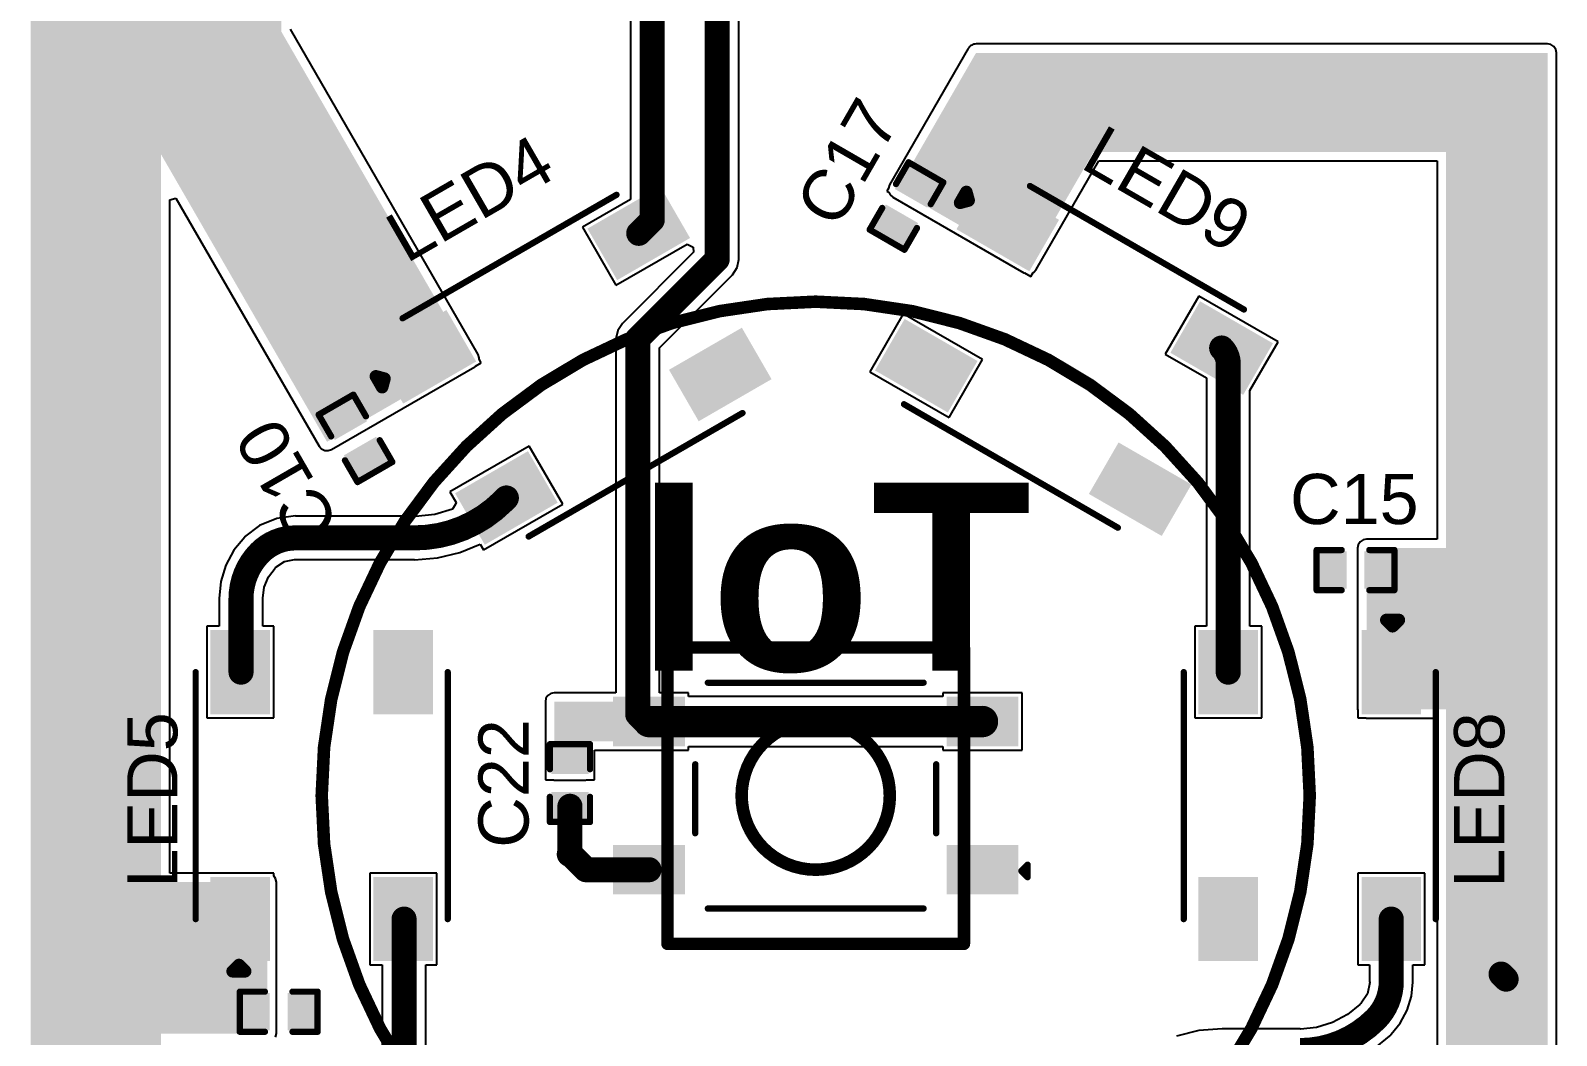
# Model space of a CAD drawing. Header units: inches. Extents: x 0 to 446, y -21 to 70.
# Drawn here: x 29.11 to 59.99, y 19.6 to 39.95 of the extents above; entities that cross this region are included whole.
import ezdxf

# ---------------------------------------------------------------- set-up
doc = ezdxf.new("R2010")
doc.units = ezdxf.units.IN
for name, color, linetype in [('Deimensions', 6, 'Continuous'), ('Top Layer', 1, 'Continuous'), ('Top Overlay', 2, 'Continuous'), ('Top Paste', 8, 'Continuous'), ('Top Solder', 216, 'Continuous')]:
    doc.layers.add(name, color=color, linetype=linetype)
doc.styles.add('Arial', font='', dxfattribs={"height": 0.2})
doc.styles.add('Arial_Bold', font='', dxfattribs={"height": 0.2})
doc.styles.get('Arial').set_extended_font_data('Arial')
doc.styles.get('Arial_Bold').set_extended_font_data('Arial', bold=True)

msp = doc.modelspace()

# ---------------------------------------------------------------- hatches: boundary and pattern name
at = {"layer": 'Top Layer'}
for points in [[(29.155, 37.963), (34.184, 37.963), (34.184, 53.914), (29.155, 53.914)], [(29.106, 9.769), (31.746, 9.769), (31.746, 53.522), (29.106, 53.522)], [(35.108, 31.619), (38.01, 33.295), (34.184, 39.922), (31.282, 38.246)], [(46.651, 36.731), (49.303, 35.2), (50.898, 37.963), (48.246, 39.494)], [(59.813, 39.494), (48.246, 39.494), (48.246, 37.487), (59.813, 37.487)], [(57.759, 9.826), (59.813, 9.826), (59.813, 39.494), (57.759, 39.494)], [(47.233, 36.443), (46.683, 36.76), (46.912, 37.156), (47.462, 36.839)], [(48.487, 36.826), (49.786, 36.076), (49.286, 35.21), (47.987, 35.96)], [(42.318, 35.782), (41.018, 35.032), (40.518, 35.898), (41.818, 36.648)], [(46.763, 35.629), (46.213, 35.946), (46.442, 36.342), (46.992, 36.025)], [(53.617, 32.71), (52.317, 33.46), (52.817, 34.326), (54.117, 33.576)], [(36.188, 33.398), (37.487, 34.148), (37.987, 33.282), (36.688, 32.532)], [(42.168, 33.04), (43.468, 33.79), (43.968, 32.924), (42.668, 32.174)], [(46.837, 33.968), (48.136, 33.218), (47.636, 32.352), (46.337, 33.102)], [(35.837, 32.057), (35.288, 31.74), (35.059, 32.136), (35.609, 32.453)], [(36.307, 31.243), (35.757, 30.926), (35.529, 31.322), (36.079, 31.639)], [(37.838, 30.54), (39.137, 31.29), (39.637, 30.424), (38.338, 29.674)], [(51.167, 31.468), (52.467, 30.718), (51.967, 29.852), (50.667, 30.602)], [(59.813, 29.466), (56.15, 29.466), (56.15, 26.206), (59.813, 26.206)], [(55.228, 28.704), (55.228, 29.339), (55.685, 29.339), (55.685, 28.704)], [(56.167, 28.704), (56.167, 29.339), (56.625, 29.339), (56.625, 28.704)], [(33.85, 27.706), (33.85, 26.206), (32.85, 26.206), (32.85, 27.706)], [(36.15, 26.206), (36.15, 27.706), (37.15, 27.706), (37.15, 26.206)], [(53.85, 27.706), (53.85, 26.206), (52.85, 26.206), (52.85, 27.706)], [(57.15, 27.706), (57.15, 26.206), (56.15, 26.206), (56.15, 27.706)], [(39.708, 25.556), (42.25, 25.556), (42.25, 26.356), (39.708, 26.356)], [(39.708, 24.952), (40.343, 24.952), (40.343, 26.356), (39.708, 26.356)], [(42.25, 25.556), (41, 25.556), (41, 26.356), (42.25, 26.356)], [(49, 25.556), (47.75, 25.556), (47.75, 26.356), (49, 26.356)], [(40.342, 24.952), (39.707, 24.952), (39.707, 25.409), (40.342, 25.409)], [(40.342, 24.012), (39.707, 24.012), (39.707, 24.469), (40.342, 24.469)], [(42.25, 22.556), (41, 22.556), (41, 23.356), (42.25, 23.356)], [(49, 22.556), (47.75, 22.556), (47.75, 23.356), (49, 23.356)], [(29.206, 19.637), (33.901, 19.637), (33.901, 22.706), (29.206, 22.706)], [(32.85, 21.206), (32.85, 22.706), (33.85, 22.706), (33.85, 21.206)], [(36.15, 21.206), (36.15, 22.706), (37.15, 22.706), (37.15, 21.206)], [(53.85, 22.706), (53.85, 21.206), (52.85, 21.206), (52.85, 22.706)], [(56.15, 21.206), (56.15, 22.706), (57.15, 22.706), (57.15, 21.206)], [(33.888, 20.399), (33.888, 19.764), (33.431, 19.764), (33.431, 20.399)], [(34.828, 20.399), (34.828, 19.764), (34.371, 19.764), (34.371, 20.399)]]:
    msp.add_hatch(color=1, dxfattribs=at).paths.add_polyline_path(points)
at = {"layer": 'Top Paste'}
for points in [[(47.233, 36.443), (46.683, 36.76), (46.912, 37.156), (47.462, 36.839)], [(48.487, 36.826), (49.786, 36.076), (49.286, 35.21), (47.987, 35.96)], [(42.318, 35.782), (41.018, 35.032), (40.518, 35.898), (41.818, 36.648)], [(46.763, 35.629), (46.213, 35.946), (46.442, 36.342), (46.992, 36.025)], [(53.617, 32.71), (52.317, 33.46), (52.817, 34.326), (54.117, 33.576)], [(36.188, 33.398), (37.487, 34.148), (37.987, 33.282), (36.688, 32.532)], [(42.168, 33.04), (43.468, 33.79), (43.968, 32.924), (42.668, 32.174)], [(46.837, 33.968), (48.136, 33.218), (47.636, 32.352), (46.337, 33.102)], [(35.837, 32.057), (35.288, 31.74), (35.059, 32.136), (35.609, 32.453)], [(36.307, 31.243), (35.757, 30.926), (35.529, 31.322), (36.079, 31.639)], [(37.838, 30.54), (39.137, 31.29), (39.637, 30.424), (38.338, 29.674)], [(51.167, 31.468), (52.467, 30.718), (51.967, 29.852), (50.667, 30.602)], [(55.228, 28.704), (55.228, 29.339), (55.685, 29.339), (55.685, 28.704)], [(56.167, 28.704), (56.167, 29.339), (56.625, 29.339), (56.625, 28.704)], [(33.85, 27.706), (33.85, 26.206), (32.85, 26.206), (32.85, 27.706)], [(36.15, 26.206), (36.15, 27.706), (37.15, 27.706), (37.15, 26.206)], [(53.85, 27.706), (53.85, 26.206), (52.85, 26.206), (52.85, 27.706)], [(57.15, 27.706), (57.15, 26.206), (56.15, 26.206), (56.15, 27.706)], [(42.25, 25.556), (41, 25.556), (41, 26.356), (42.25, 26.356)], [(49, 25.556), (47.75, 25.556), (47.75, 26.356), (49, 26.356)], [(40.342, 24.952), (39.707, 24.952), (39.707, 25.409), (40.342, 25.409)], [(40.342, 24.012), (39.707, 24.012), (39.707, 24.469), (40.342, 24.469)], [(42.25, 22.556), (41, 22.556), (41, 23.356), (42.25, 23.356)], [(49, 22.556), (47.75, 22.556), (47.75, 23.356), (49, 23.356)], [(32.85, 21.206), (32.85, 22.706), (33.85, 22.706), (33.85, 21.206)], [(36.15, 21.206), (36.15, 22.706), (37.15, 22.706), (37.15, 21.206)], [(53.85, 22.706), (53.85, 21.206), (52.85, 21.206), (52.85, 22.706)], [(56.15, 21.206), (56.15, 22.706), (57.15, 22.706), (57.15, 21.206)], [(33.888, 20.399), (33.888, 19.764), (33.431, 19.764), (33.431, 20.399)], [(34.828, 20.399), (34.828, 19.764), (34.371, 19.764), (34.371, 20.399)]]:
    msp.add_hatch(color=8, dxfattribs=at).paths.add_polyline_path(points)
at = {"layer": 'Top Solder'}
for points in [[(47.255, 36.361), (46.601, 36.738), (46.89, 37.238), (47.544, 36.861)], [(42.456, 35.745), (40.981, 34.893), (40.38, 35.935), (41.855, 36.787)], [(48.45, 36.964), (49.925, 36.113), (49.324, 35.071), (47.849, 35.922)], [(46.785, 35.547), (46.131, 35.924), (46.42, 36.424), (47.074, 36.047)], [(36.05, 33.435), (37.525, 34.287), (38.126, 33.245), (36.651, 32.393)], [(53.654, 32.571), (52.179, 33.422), (52.78, 34.464), (54.255, 33.613)], [(46.8, 34.106), (48.275, 33.255), (47.674, 32.213), (46.199, 33.064)], [(42.03, 33.077), (43.505, 33.929), (44.106, 32.887), (42.631, 32.035)], [(35.919, 32.035), (35.266, 31.658), (34.977, 32.158), (35.631, 32.535)], [(36.389, 31.221), (35.735, 30.844), (35.447, 31.344), (36.101, 31.721)], [(51.13, 31.606), (52.605, 30.755), (52.004, 29.713), (50.529, 30.564)], [(37.7, 30.577), (39.175, 31.429), (39.776, 30.387), (38.301, 29.535)], [(55.168, 28.644), (55.168, 29.399), (55.745, 29.399), (55.745, 28.644)], [(56.107, 28.644), (56.107, 29.399), (56.685, 29.399), (56.685, 28.644)], [(33.952, 27.808), (33.952, 26.105), (32.748, 26.105), (32.748, 27.808)], [(36.048, 26.105), (36.048, 27.808), (37.252, 27.808), (37.252, 26.105)], [(53.952, 27.808), (53.952, 26.105), (52.748, 26.105), (52.748, 27.808)], [(57.252, 27.808), (57.252, 26.105), (56.048, 26.105), (56.048, 27.808)], [(42.352, 25.455), (40.898, 25.455), (40.898, 26.458), (42.352, 26.458)], [(49.102, 25.455), (47.648, 25.455), (47.648, 26.458), (49.102, 26.458)], [(40.402, 24.892), (39.647, 24.892), (39.647, 25.469), (40.402, 25.469)], [(40.402, 23.952), (39.647, 23.952), (39.647, 24.529), (40.402, 24.529)], [(42.352, 22.455), (40.898, 22.455), (40.898, 23.458), (42.352, 23.458)], [(49.102, 22.455), (47.648, 22.455), (47.648, 23.458), (49.102, 23.458)], [(32.748, 21.105), (32.748, 22.808), (33.952, 22.808), (33.952, 21.105)], [(36.048, 21.105), (36.048, 22.808), (37.252, 22.808), (37.252, 21.105)], [(53.952, 22.808), (53.952, 21.105), (52.748, 21.105), (52.748, 22.808)], [(56.048, 21.105), (56.048, 22.808), (57.252, 22.808), (57.252, 21.105)], [(33.948, 20.459), (33.948, 19.704), (33.371, 19.704), (33.371, 20.459)], [(34.888, 20.459), (34.888, 19.704), (34.311, 19.704), (34.311, 20.459)]]:
    msp.add_hatch(color=216, dxfattribs=at).paths.add_polyline_path(points)

# ---------------------------------------------------------------- linework, layer by layer
at = {"layer": 'Deimensions'}
for points in [[(55, 24.456, 0.254, 0.254, 1), (35, 24.456, 0.254, 0.254, 1)], [(41.936, 27.456, 0.127, 0.127, 1), (42.063, 27.456, 0.127, 0.127, 1)], [(41.936, 27.456, 0.127, 0.127, 1), (42.063, 27.456, 0.127, 0.127, 1)], [(47.936, 27.456, 0.127, 0.127, 1), (48.063, 27.456, 0.127, 0.127, 1)], [(47.936, 27.456, 0.127, 0.127, 1), (48.063, 27.456, 0.127, 0.127, 1)], [(34.936, 24.456, 0.127, 0.127, 1), (35.063, 24.456, 0.127, 0.127, 1)], [(43.436, 24.456, 0.127, 0.127, 1), (43.563, 24.456, 0.127, 0.127, 1)], [(43.436, 24.456, 0.127, 0.127, 1), (43.563, 24.456, 0.127, 0.127, 1)], [(46.436, 24.456, 0.127, 0.127, 1), (46.563, 24.456, 0.127, 0.127, 1)], [(46.436, 24.456, 0.127, 0.127, 1), (46.563, 24.456, 0.127, 0.127, 1)], [(54.936, 24.456, 0.127, 0.127, 1), (55.063, 24.456, 0.127, 0.127, 1)], [(41.936, 21.456, 0.127, 0.127, 1), (42.063, 21.456, 0.127, 0.127, 1)], [(41.936, 21.456, 0.127, 0.127, 1), (42.063, 21.456, 0.127, 0.127, 1)], [(47.936, 21.456, 0.127, 0.127, 1), (48.063, 21.456, 0.127, 0.127, 1)], [(47.936, 21.456, 0.127, 0.127, 1), (48.063, 21.456, 0.127, 0.127, 1)]]:
    msp.add_lwpolyline(points, format="xyseb", close=True, dxfattribs=at)
for points in [[(42, 27.456, 0.254, 0.254, 0), (48, 27.456, 0.254, 0.254, 0)], [(42, 21.456, 0.254, 0.254, 0), (42, 27.456, 0.254, 0.254, 0)], [(48, 21.456, 0.254, 0.254, 0), (48, 27.456, 0.254, 0.254, 0)], [(43.5, 24.456, 0.254, 0.254, -1), (46.5, 24.456, 0.254, 0.254, 0)], [(46.5, 24.456, 0.254, 0.254, -1), (43.5, 24.456, 0.254, 0.254, 0)], [(42, 21.456, 0.254, 0.254, 0), (48, 21.456, 0.254, 0.254, 0)]]:
    msp.add_lwpolyline(points, format="xyseb", dxfattribs=at)
at = {"layer": 'Top Layer'}
for p, q in [((41.251, 48.783), (41.251, 36.526)), ((43.445, 35.313), (43.445, 47.553)), ((38.167, 33.386), (34.365, 39.97)), ((48.089, 39.584), (46.494, 36.822)), ((48.105, 39.602), (48.089, 39.584)), ((48.089, 39.584), (48.089, 39.584)), ((48.118, 39.622), (48.105, 39.602)), ((48.128, 39.628), (48.118, 39.622)), ((48.136, 39.637), (48.128, 39.628)), ((48.157, 39.648), (48.136, 39.637)), ((48.177, 39.661), (48.157, 39.648)), ((48.188, 39.663), (48.177, 39.661)), ((48.199, 39.669), (48.188, 39.663)), ((48.223, 39.67), (48.199, 39.669)), ((48.246, 39.675), (48.223, 39.67)), ((59.813, 39.675), (48.246, 39.675)), ((59.883, 39.661), (59.813, 39.675)), ((59.941, 39.622), (59.883, 39.661)), ((59.981, 39.563), (59.941, 39.622)), ((59.994, 39.494), (59.981, 39.563)), ((59.994, 37.487), (59.994, 39.494)), ((59.994, 29.466), (59.994, 37.487)), ((59.994, 37.487), (59.994, 37.487)), ((49.46, 35.109), (50.728, 37.306)), ((50.728, 37.306), (57.577, 37.306)), ((57.577, 37.306), (57.577, 29.648)), ((46.494, 36.822), (46.471, 36.755)), ((46.494, 36.822), (46.494, 36.822)), ((31.927, 36.52), (32.05, 36.553)), ((31.927, 22.888), (31.927, 36.52)), ((32.05, 36.553), (34.951, 31.529)), ((41.251, 36.526), (40.276, 35.963)), ((46.472, 36.75), (46.44, 36.695)), ((46.44, 36.695), (46.483, 36.671)), ((46.471, 36.755), (46.472, 36.75)), ((46.483, 36.671), (46.507, 36.621)), ((46.507, 36.621), (46.56, 36.574)), ((46.56, 36.574), (49.212, 35.043)), ((40.276, 35.963), (40.953, 34.789)), ((40.953, 34.789), (42.398, 35.623)), ((42.398, 35.623), (42.518, 35.559)), ((42.518, 35.559), (42.528, 35.459)), ((42.528, 35.459), (41.086, 34.017)), ((43.412, 35.145), (43.445, 35.313)), ((41.838, 33.523), (43.316, 35.002)), ((43.316, 35.002), (43.412, 35.145)), ((49.212, 35.043), (49.229, 35.037)), ((49.229, 35.037), (49.351, 34.967)), ((49.351, 34.967), (49.399, 35.049)), ((49.399, 35.049), (49.413, 35.056)), ((49.413, 35.056), (49.46, 35.109)), ((49.46, 35.109), (49.46, 35.109)), ((52.752, 34.568), (52.075, 33.394)), ((54.359, 33.641), (52.752, 34.568)), ((41.086, 34.017), (40.991, 33.874)), ((46.772, 34.211), (46.094, 33.037)), ((48.379, 33.283), (46.772, 34.211)), ((40.991, 33.874), (40.957, 33.706)), ((40.957, 33.706), (40.957, 26.538)), ((38.19, 33.319), (38.167, 33.386)), ((41.838, 26.538), (41.838, 33.523)), ((52.075, 33.394), (52.91, 32.912)), ((53.79, 32.655), (54.359, 33.641)), ((35.198, 31.462), (38.101, 33.138)), ((38.101, 33.138), (38.114, 33.15)), ((38.101, 33.138), (38.101, 33.138)), ((38.114, 33.15), (38.23, 33.217)), ((38.188, 33.29), (38.19, 33.319)), ((38.23, 33.217), (38.188, 33.29)), ((47.701, 32.109), (48.379, 33.283)), ((46.094, 33.037), (47.701, 32.109)), ((52.91, 32.912), (52.91, 27.884)), ((53.79, 27.884), (53.79, 32.655)), ((34.951, 31.529), (34.997, 31.476)), ((39.202, 31.533), (37.595, 30.605)), ((39.88, 30.359), (39.202, 31.533)), ((34.997, 31.476), (35.061, 31.444)), ((35.061, 31.444), (35.131, 31.44)), ((35.131, 31.44), (35.198, 31.462)), ((37.595, 30.605), (37.719, 30.391)), ((37.71, 30.359), (37.649, 30.258)), ((37.719, 30.391), (37.71, 30.359)), ((38.273, 29.431), (39.88, 30.359)), ((34.092, 30.069), (33.74, 29.923)), ((34.469, 30.118), (34.092, 30.069)), ((34.469, 30.114), (34.469, 30.118)), ((36.878, 30.114), (34.469, 30.114)), ((36.898, 30.11), (36.878, 30.114)), ((37.289, 30.149), (36.898, 30.11)), ((37.649, 30.258), (37.289, 30.149)), ((33.441, 29.689), (33.223, 29.423)), ((33.74, 29.923), (33.439, 29.692)), ((33.439, 29.692), (33.441, 29.689)), ((33.441, 29.689), (33.441, 29.689)), ((33.223, 29.423), (33.061, 29.119)), ((37.344, 29.27), (37.799, 29.379)), ((37.799, 29.379), (38.206, 29.548)), ((38.206, 29.548), (38.273, 29.431)), ((55.982, 29.536), (55.969, 29.466)), ((55.969, 29.466), (55.969, 26.206)), ((56.022, 29.595), (55.982, 29.536)), ((56.081, 29.634), (56.022, 29.595)), ((56.15, 29.648), (56.081, 29.634)), ((57.577, 29.648), (56.15, 29.648)), ((59.994, 26.206), (59.994, 29.466)), ((59.994, 29.466), (59.994, 29.466)), ((33.061, 29.119), (32.961, 28.79)), ((33.922, 28.887), (34.056, 29.061)), ((34.056, 29.061), (34.064, 29.066)), ((34.064, 29.066), (34.074, 29.081)), ((34.074, 29.081), (34.247, 29.197)), ((34.247, 29.197), (34.452, 29.237)), ((34.452, 29.237), (34.469, 29.234)), ((34.469, 29.234), (36.878, 29.234)), ((36.878, 29.233), (37.344, 29.27)), ((36.878, 29.234), (36.878, 29.233)), ((32.961, 28.79), (32.927, 28.447)), ((33.834, 28.675), (33.922, 28.887)), ((32.927, 28.447), (32.927, 28.447)), ((32.927, 28.447), (32.927, 27.884)), ((33.806, 28.457), (33.834, 28.675)), ((33.808, 28.447), (33.806, 28.457)), ((33.808, 27.884), (33.808, 28.447)), ((32.927, 27.884), (32.672, 27.884)), ((32.672, 27.884), (32.672, 26.028)), ((34.028, 27.884), (33.808, 27.884)), ((34.028, 26.028), (34.028, 27.884)), ((52.91, 27.884), (52.672, 27.884)), ((52.672, 27.884), (52.672, 26.028)), ((54.028, 27.884), (53.79, 27.884)), ((54.028, 26.028), (54.028, 27.884)), ((39.54, 26.426), (39.527, 26.356)), ((39.527, 26.356), (39.527, 25.556)), ((39.58, 26.484), (39.54, 26.426)), ((39.638, 26.524), (39.58, 26.484)), ((39.708, 26.538), (39.638, 26.524)), ((40.957, 26.538), (39.708, 26.538)), ((42.25, 26.538), (41.838, 26.538)), ((42.267, 26.534), (42.25, 26.538)), ((42.428, 26.534), (42.267, 26.534)), ((42.428, 26.461), (42.428, 26.534)), ((47.572, 26.461), (42.428, 26.461)), ((49.178, 26.534), (47.572, 26.534)), ((47.572, 26.534), (47.572, 26.461)), ((49.178, 25.378), (49.178, 26.534)), ((32.672, 26.028), (34.028, 26.028)), ((52.672, 26.028), (54.028, 26.028)), ((55.969, 26.206), (55.972, 26.189)), ((55.972, 26.189), (55.972, 26.028)), ((55.972, 26.028), (56.132, 26.028)), ((56.132, 26.028), (56.15, 26.025)), ((56.15, 26.025), (57.577, 26.025)), ((57.577, 26.025), (57.577, 13.254)), ((59.994, 11.75), (59.994, 26.206)), ((59.994, 26.206), (59.994, 26.206)), ((39.527, 25.556), (39.527, 24.952)), ((40.524, 24.952), (40.524, 25.375)), ((40.524, 25.375), (42.25, 25.375)), ((42.25, 25.375), (42.267, 25.378)), ((42.267, 25.378), (42.428, 25.378)), ((42.428, 25.378), (42.428, 25.451)), ((42.428, 25.451), (47.572, 25.451)), ((47.572, 25.451), (47.572, 25.378)), ((47.572, 25.378), (49.178, 25.378)), ((39.527, 24.952), (39.53, 24.936)), ((39.53, 24.936), (39.53, 24.774)), ((39.53, 24.774), (39.69, 24.774)), ((39.69, 24.774), (39.708, 24.77)), ((39.708, 24.77), (40.343, 24.77)), ((40.343, 24.77), (40.36, 24.774)), ((40.36, 24.774), (40.52, 24.774)), ((40.52, 24.932), (40.524, 24.952)), ((40.52, 24.774), (40.52, 24.932)), ((33.901, 22.888), (31.927, 22.888)), ((33.918, 22.884), (33.901, 22.888)), ((34.028, 22.884), (33.918, 22.884)), ((34.028, 22.835), (34.028, 22.884)), ((37.328, 22.884), (35.972, 22.884)), ((35.972, 22.884), (35.972, 21.028)), ((37.328, 21.028), (37.328, 22.884)), ((57.328, 22.884), (55.972, 22.884)), ((55.972, 22.884), (55.972, 21.028)), ((57.328, 21.028), (57.328, 22.884)), ((34.029, 22.834), (34.028, 22.835)), ((34.068, 22.776), (34.029, 22.834)), ((34.082, 22.706), (34.068, 22.776)), ((34.082, 19.637), (34.082, 22.706)), ((35.972, 21.028), (36.227, 21.028)), ((36.227, 21.028), (36.227, 16.519)), ((37.108, 16.519), (37.108, 21.028)), ((37.108, 21.028), (37.328, 21.028)), ((55.972, 21.028), (56.21, 21.028)), ((56.21, 21.028), (56.21, 20.693)), ((57.09, 20.693), (57.09, 21.028)), ((57.09, 21.028), (57.328, 21.028)), ((56.169, 20.445), (56.04, 20.252)), ((56.214, 20.672), (56.169, 20.445)), ((56.21, 20.693), (56.214, 20.672)), ((56.973, 20.111), (57.06, 20.396)), ((57.06, 20.396), (57.088, 20.682)), ((57.088, 20.682), (57.09, 20.693)), ((56.014, 20.228), (55.763, 20.022)), ((56.022, 20.24), (56.014, 20.228)), ((56.04, 20.252), (56.022, 20.24)), ((56.833, 19.849), (56.973, 20.111)), ((55.463, 19.862), (55.138, 19.763)), ((55.763, 20.022), (55.463, 19.862)), ((56.651, 19.627), (56.833, 19.849)), ((34.068, 19.567), (34.082, 19.637)), ((52.758, 19.698), (52.303, 19.589)), ((53.225, 19.735), (52.758, 19.698)), ((53.225, 19.734), (53.225, 19.735)), ((54.8, 19.734), (53.225, 19.734)), ((54.814, 19.731), (54.8, 19.734)), ((55.138, 19.763), (54.814, 19.731)), ((56.252, 19.29), (56.648, 19.614)), ((56.645, 19.617), (56.651, 19.627)), ((56.648, 19.614), (56.645, 19.617))]:
    msp.add_line(p, q, dxfattribs=at)
for points in [[(41.691, 36.113, 0.508, 0.508, 0), (41.691, 49.513, 0.508, 0.508, 0)], [(43.005, 35.313, 0.508, 0.508, 0), (43.005, 47.735, 0.508, 0.508, 0)], [(41.418, 35.84, 0.508, 0.508, 0), (41.691, 36.113, 0.508, 0.508, 0)], [(41.397, 33.706, 0.508, 0.508, 0), (43.005, 35.313, 0.508, 0.508, 0)], [(41.397, 26.102, 0.508, 0.508, 0), (41.397, 33.706, 0.508, 0.508, 0)], [(53.217, 33.518, 0.508, 0.508, -0.198912), (53.35, 33.197, 0.508, 0.508, 0)], [(53.35, 26.956, 0.508, 0.508, 0), (53.35, 33.197, 0.508, 0.508, 0)], [(38.674, 30.418, 0.508, 0.508, -0.198912), (36.878, 29.674, 0.508, 0.508, 0)], [(38.674, 30.418, 0.508, 0.508, 0), (38.738, 30.482, 0.508, 0.508, 0)], [(33.753, 29.377, 0.508, 0.508, -0.198912), (34.469, 29.674, 0.508, 0.508, 0)], [(34.469, 29.674, 0.508, 0.508, 0), (36.878, 29.674, 0.508, 0.508, 0)], [(33.367, 28.447, 0.508, 0.508, -0.198912), (33.753, 29.377, 0.508, 0.508, 0)], [(33.367, 26.956, 0.508, 0.508, 0), (33.367, 28.447, 0.508, 0.508, 0)], [(41.397, 26.102, 0.508, 0.508, 0), (41.543, 25.956, 0.508, 0.508, 0)], [(41.625, 25.956, 0.635, 0.635, 0), (48.375, 25.956, 0.635, 0.635, 0)], [(41.543, 25.956, 0.508, 0.508, 0), (41.625, 25.956, 0.508, 0.508, 0)], [(40.025, 23.301, 0.508, 0.508, 0), (40.025, 24.24, 0.508, 0.508, 0)], [(40.025, 23.301, 0.508, 0.508, -0.198912), (40.012, 23.269, 0.508, 0.508, 0)], [(40.012, 23.269, 0.508, 0.508, 0), (40.037, 23.269, 0.508, 0.508, 0)], [(40.037, 23.269, 0.508, 0.508, 0), (40.35, 22.956, 0.508, 0.508, 0)], [(40.35, 22.956, 0.508, 0.508, 0), (41.625, 22.956, 0.508, 0.508, 0)], [(36.667, 16.519, 0.508, 0.508, 0), (36.667, 21.956, 0.508, 0.508, 0)], [(56.65, 20.693, 0.508, 0.508, 0), (56.65, 21.956, 0.508, 0.508, 0)], [(58.873, 20.843, 0.508, 0.508, 0), (58.975, 20.741, 0.508, 0.508, 0)], [(56.65, 20.693, 0.508, 0.508, -0.198912), (56.333, 19.929, 0.508, 0.508, 0)], [(56.333, 19.929, 0.508, 0.508, -0.198912), (54.8, 19.294, 0.508, 0.508, 0)]]:
    msp.add_lwpolyline(points, format="xyseb", dxfattribs=at)
for points in [[(41.564, 36.113, 0.254, 0.254, 1), (41.818, 36.113, 0.254, 0.254, 1)], [(41.564, 36.113, 0.254, 0.254, 1), (41.818, 36.113, 0.254, 0.254, 1)], [(41.291, 35.84, 0.254, 0.254, 1), (41.545, 35.84, 0.254, 0.254, 1)], [(42.878, 35.313, 0.254, 0.254, 1), (43.132, 35.313, 0.254, 0.254, 1)], [(42.878, 35.313, 0.254, 0.254, 1), (43.132, 35.313, 0.254, 0.254, 1)], [(41.27, 33.706, 0.254, 0.254, 1), (41.524, 33.706, 0.254, 0.254, 1)], [(41.27, 33.706, 0.254, 0.254, 1), (41.524, 33.706, 0.254, 0.254, 1)], [(53.09, 33.518, 0.254, 0.254, 1), (53.344, 33.518, 0.254, 0.254, 1)], [(53.223, 33.197, 0.254, 0.254, 1), (53.477, 33.197, 0.254, 0.254, 1)], [(53.223, 33.197, 0.254, 0.254, 1), (53.477, 33.197, 0.254, 0.254, 1)], [(38.547, 30.418, 0.254, 0.254, 1), (38.801, 30.418, 0.254, 0.254, 1)], [(38.547, 30.418, 0.254, 0.254, 1), (38.801, 30.418, 0.254, 0.254, 1)], [(38.611, 30.482, 0.254, 0.254, 1), (38.865, 30.482, 0.254, 0.254, 1)], [(34.342, 29.674, 0.254, 0.254, 1), (34.596, 29.674, 0.254, 0.254, 1)], [(34.342, 29.674, 0.254, 0.254, 1), (34.596, 29.674, 0.254, 0.254, 1)], [(36.751, 29.674, 0.254, 0.254, 1), (37.005, 29.674, 0.254, 0.254, 1)], [(36.751, 29.674, 0.254, 0.254, 1), (37.005, 29.674, 0.254, 0.254, 1)], [(33.626, 29.377, 0.254, 0.254, 1), (33.88, 29.377, 0.254, 0.254, 1)], [(33.626, 29.377, 0.254, 0.254, 1), (33.88, 29.377, 0.254, 0.254, 1)], [(33.24, 28.447, 0.254, 0.254, 1), (33.494, 28.447, 0.254, 0.254, 1)], [(33.24, 28.447, 0.254, 0.254, 1), (33.494, 28.447, 0.254, 0.254, 1)], [(33.24, 26.956, 0.254, 0.254, 1), (33.494, 26.956, 0.254, 0.254, 1)], [(53.223, 26.956, 0.254, 0.254, 1), (53.477, 26.956, 0.254, 0.254, 1)], [(41.27, 26.102, 0.254, 0.254, 1), (41.524, 26.102, 0.254, 0.254, 1)], [(41.27, 26.102, 0.254, 0.254, 1), (41.524, 26.102, 0.254, 0.254, 1)], [(41.466, 25.956, 0.318, 0.318, 1), (41.784, 25.956, 0.318, 0.318, 1)], [(48.216, 25.956, 0.318, 0.318, 1), (48.534, 25.956, 0.318, 0.318, 1)], [(41.416, 25.956, 0.254, 0.254, 1), (41.67, 25.956, 0.254, 0.254, 1)], [(41.416, 25.956, 0.254, 0.254, 1), (41.67, 25.956, 0.254, 0.254, 1)], [(41.498, 25.956, 0.254, 0.254, 1), (41.752, 25.956, 0.254, 0.254, 1)], [(39.898, 24.24, 0.254, 0.254, 1), (40.152, 24.24, 0.254, 0.254, 1)], [(39.885, 23.269, 0.254, 0.254, 1), (40.139, 23.269, 0.254, 0.254, 1)], [(39.885, 23.269, 0.254, 0.254, 1), (40.139, 23.269, 0.254, 0.254, 1)], [(39.898, 23.301, 0.254, 0.254, 1), (40.152, 23.301, 0.254, 0.254, 1)], [(39.898, 23.301, 0.254, 0.254, 1), (40.152, 23.301, 0.254, 0.254, 1)], [(39.91, 23.269, 0.254, 0.254, 1), (40.164, 23.269, 0.254, 0.254, 1)], [(39.91, 23.269, 0.254, 0.254, 1), (40.164, 23.269, 0.254, 0.254, 1)], [(40.223, 22.956, 0.254, 0.254, 1), (40.477, 22.956, 0.254, 0.254, 1)], [(40.223, 22.956, 0.254, 0.254, 1), (40.477, 22.956, 0.254, 0.254, 1)], [(41.498, 22.956, 0.254, 0.254, 1), (41.752, 22.956, 0.254, 0.254, 1)], [(36.54, 21.956, 0.254, 0.254, 1), (36.794, 21.956, 0.254, 0.254, 1)], [(56.523, 21.956, 0.254, 0.254, 1), (56.777, 21.956, 0.254, 0.254, 1)], [(58.746, 20.843, 0.254, 0.254, 1), (59, 20.843, 0.254, 0.254, 1)], [(56.523, 20.693, 0.254, 0.254, 1), (56.777, 20.693, 0.254, 0.254, 1)], [(56.523, 20.693, 0.254, 0.254, 1), (56.777, 20.693, 0.254, 0.254, 1)], [(58.848, 20.741, 0.254, 0.254, 1), (59.102, 20.741, 0.254, 0.254, 1)], [(56.206, 19.929, 0.254, 0.254, 1), (56.46, 19.929, 0.254, 0.254, 1)], [(56.206, 19.929, 0.254, 0.254, 1), (56.46, 19.929, 0.254, 0.254, 1)]]:
    msp.add_lwpolyline(points, format="xyseb", close=True, dxfattribs=at)
at = {"layer": 'Top Overlay'}
for points in [[(46.625, 36.838, 0.127, 0.127, 0), (46.879, 37.278, 0.127, 0.127, 0)], [(46.879, 37.278, 0.127, 0.127, 0), (47.583, 36.871, 0.127, 0.127, 0)], [(47.329, 36.431, 0.127, 0.127, 0), (47.583, 36.871, 0.127, 0.127, 0)], [(47.922, 36.458, 0.254, 0.254, 0), (48.049, 36.678, 0.254, 0.254, 0)], [(48.049, 36.678, 0.254, 0.254, 0), (48.096, 36.505, 0.254, 0.254, 0)], [(49.337, 36.798, 0.127, 0.127, 0), (53.667, 34.298, 0.127, 0.127, 0)], [(36.637, 34.12, 0.127, 0.127, 0), (40.968, 36.62, 0.127, 0.127, 0)], [(47.922, 36.458, 0.254, 0.254, 0), (48.096, 36.505, 0.254, 0.254, 0)], [(46.092, 35.914, 0.127, 0.127, 0), (46.346, 36.354, 0.127, 0.127, 0)], [(46.092, 35.914, 0.127, 0.127, 0), (46.796, 35.507, 0.127, 0.127, 0)], [(46.796, 35.507, 0.127, 0.127, 0), (47.05, 35.947, 0.127, 0.127, 0)], [(36.097, 32.945, 0.254, 0.254, 0), (36.224, 32.725, 0.254, 0.254, 0)], [(36.097, 32.945, 0.254, 0.254, 0), (36.27, 32.898, 0.254, 0.254, 0)], [(36.224, 32.725, 0.254, 0.254, 0), (36.27, 32.898, 0.254, 0.254, 0)], [(34.938, 32.168, 0.127, 0.127, 0), (35.641, 32.574, 0.127, 0.127, 0)], [(35.641, 32.574, 0.127, 0.127, 0), (35.895, 32.135, 0.127, 0.127, 0)], [(46.786, 32.38, 0.127, 0.127, 0), (51.117, 29.88, 0.127, 0.127, 0)], [(34.938, 32.168, 0.127, 0.127, 0), (35.192, 31.728, 0.127, 0.127, 0)], [(39.188, 29.702, 0.127, 0.127, 0), (43.518, 32.202, 0.127, 0.127, 0)], [(36.175, 31.651, 0.127, 0.127, 0), (36.429, 31.211, 0.127, 0.127, 0)], [(35.471, 31.244, 0.127, 0.127, 0), (35.725, 30.804, 0.127, 0.127, 0)], [(35.725, 30.804, 0.127, 0.127, 0), (36.429, 31.211, 0.127, 0.127, 0)], [(55.139, 28.615, 0.127, 0.127, 0), (55.139, 29.428, 0.127, 0.127, 0)], [(55.139, 29.428, 0.127, 0.127, 0), (55.647, 29.428, 0.127, 0.127, 0)], [(56.205, 29.428, 0.127, 0.127, 0), (56.713, 29.428, 0.127, 0.127, 0)], [(56.713, 28.615, 0.127, 0.127, 0), (56.713, 29.428, 0.127, 0.127, 0)], [(55.139, 28.615, 0.127, 0.127, 0), (55.647, 28.615, 0.127, 0.127, 0)], [(56.205, 28.615, 0.127, 0.127, 0), (56.713, 28.615, 0.127, 0.127, 0)], [(56.549, 28.012, 0.254, 0.254, 0), (56.676, 27.885, 0.254, 0.254, 0)], [(56.549, 28.012, 0.254, 0.254, 0), (56.803, 28.012, 0.254, 0.254, 0)], [(56.676, 27.885, 0.254, 0.254, 0), (56.803, 28.012, 0.254, 0.254, 0)], [(32.449, 21.956, 0.127, 0.127, 0), (32.449, 26.956, 0.127, 0.127, 0)], [(37.551, 21.956, 0.127, 0.127, 0), (37.551, 26.956, 0.127, 0.127, 0)], [(52.449, 21.956, 0.127, 0.127, 0), (52.449, 26.956, 0.127, 0.127, 0)], [(57.551, 21.956, 0.127, 0.127, 0), (57.551, 26.956, 0.127, 0.127, 0)], [(42.816, 26.742, 0.127, 0.127, 0), (47.184, 26.742, 0.127, 0.127, 0)], [(39.619, 24.99, 0.127, 0.127, 0), (39.619, 25.498, 0.127, 0.127, 0)], [(39.619, 25.498, 0.127, 0.127, 0), (40.431, 25.498, 0.127, 0.127, 0)], [(40.431, 24.99, 0.127, 0.127, 0), (40.431, 25.498, 0.127, 0.127, 0)], [(42.562, 23.694, 0.127, 0.127, 0), (42.562, 25.091, 0.127, 0.127, 0)], [(47.438, 23.694, 0.127, 0.127, 0), (47.438, 25.091, 0.127, 0.127, 0)], [(39.619, 23.923, 0.127, 0.127, 0), (39.619, 24.431, 0.127, 0.127, 0)], [(40.431, 23.923, 0.127, 0.127, 0), (40.431, 24.431, 0.127, 0.127, 0)], [(39.619, 23.923, 0.127, 0.127, 0), (40.431, 23.923, 0.127, 0.127, 0)], [(49.162, 22.931, 0.127, 0.127, 0), (49.289, 23.058, 0.127, 0.127, 0)], [(49.162, 22.931, 0.127, 0.127, 0), (49.289, 22.804, 0.127, 0.127, 0)], [(49.289, 22.804, 0.127, 0.127, 0), (49.289, 23.058, 0.127, 0.127, 0)], [(42.816, 22.17, 0.127, 0.127, 0), (47.184, 22.17, 0.127, 0.127, 0)], [(33.197, 20.9, 0.254, 0.254, 0), (33.324, 21.027, 0.254, 0.254, 0)], [(33.197, 20.9, 0.254, 0.254, 0), (33.451, 20.9, 0.254, 0.254, 0)], [(33.324, 21.027, 0.254, 0.254, 0), (33.451, 20.9, 0.254, 0.254, 0)], [(33.342, 19.675, 0.127, 0.127, 0), (33.342, 20.487, 0.127, 0.127, 0)], [(33.342, 20.487, 0.127, 0.127, 0), (33.85, 20.487, 0.127, 0.127, 0)], [(34.409, 20.487, 0.127, 0.127, 0), (34.917, 20.487, 0.127, 0.127, 0)], [(34.917, 19.675, 0.127, 0.127, 0), (34.917, 20.487, 0.127, 0.127, 0)], [(33.342, 19.675, 0.127, 0.127, 0), (33.85, 19.675, 0.127, 0.127, 0)], [(34.409, 19.675, 0.127, 0.127, 0), (34.917, 19.675, 0.127, 0.127, 0)]]:
    msp.add_lwpolyline(points, format="xyseb", dxfattribs=at)
for points in [[(46.847, 37.278, 0.0635, 0.0635, 1), (46.911, 37.278, 0.0635, 0.0635, 1)], [(46.847, 37.278, 0.0635, 0.0635, 1), (46.911, 37.278, 0.0635, 0.0635, 1)], [(46.593, 36.838, 0.0635, 0.0635, 1), (46.657, 36.838, 0.0635, 0.0635, 1)], [(47.551, 36.871, 0.0635, 0.0635, 1), (47.615, 36.871, 0.0635, 0.0635, 1)], [(47.551, 36.871, 0.0635, 0.0635, 1), (47.615, 36.871, 0.0635, 0.0635, 1)], [(47.986, 36.678, 0.127, 0.127, 1), (48.113, 36.678, 0.127, 0.127, 1)], [(47.986, 36.678, 0.127, 0.127, 1), (48.113, 36.678, 0.127, 0.127, 1)], [(49.306, 36.798, 0.0635, 0.0635, 1), (49.369, 36.798, 0.0635, 0.0635, 1)], [(40.936, 36.62, 0.0635, 0.0635, 1), (40.999, 36.62, 0.0635, 0.0635, 1)], [(47.297, 36.431, 0.0635, 0.0635, 1), (47.361, 36.431, 0.0635, 0.0635, 1)], [(47.859, 36.458, 0.127, 0.127, 1), (47.986, 36.458, 0.127, 0.127, 1)], [(47.859, 36.458, 0.127, 0.127, 1), (47.986, 36.458, 0.127, 0.127, 1)], [(48.032, 36.505, 0.127, 0.127, 1), (48.159, 36.505, 0.127, 0.127, 1)], [(48.032, 36.505, 0.127, 0.127, 1), (48.159, 36.505, 0.127, 0.127, 1)], [(46.314, 36.354, 0.0635, 0.0635, 1), (46.377, 36.354, 0.0635, 0.0635, 1)], [(46.06, 35.914, 0.0635, 0.0635, 1), (46.123, 35.914, 0.0635, 0.0635, 1)], [(46.06, 35.914, 0.0635, 0.0635, 1), (46.123, 35.914, 0.0635, 0.0635, 1)], [(47.018, 35.947, 0.0635, 0.0635, 1), (47.081, 35.947, 0.0635, 0.0635, 1)], [(46.764, 35.507, 0.0635, 0.0635, 1), (46.827, 35.507, 0.0635, 0.0635, 1)], [(46.764, 35.507, 0.0635, 0.0635, 1), (46.827, 35.507, 0.0635, 0.0635, 1)], [(53.636, 34.298, 0.0635, 0.0635, 1), (53.699, 34.298, 0.0635, 0.0635, 1)], [(36.606, 34.12, 0.0635, 0.0635, 1), (36.669, 34.12, 0.0635, 0.0635, 1)], [(36.033, 32.945, 0.127, 0.127, 1), (36.16, 32.945, 0.127, 0.127, 1)], [(36.033, 32.945, 0.127, 0.127, 1), (36.16, 32.945, 0.127, 0.127, 1)], [(36.16, 32.725, 0.127, 0.127, 1), (36.287, 32.725, 0.127, 0.127, 1)], [(36.16, 32.725, 0.127, 0.127, 1), (36.287, 32.725, 0.127, 0.127, 1)], [(36.207, 32.898, 0.127, 0.127, 1), (36.334, 32.898, 0.127, 0.127, 1)], [(36.207, 32.898, 0.127, 0.127, 1), (36.334, 32.898, 0.127, 0.127, 1)], [(35.61, 32.574, 0.0635, 0.0635, 1), (35.673, 32.574, 0.0635, 0.0635, 1)], [(35.61, 32.574, 0.0635, 0.0635, 1), (35.673, 32.574, 0.0635, 0.0635, 1)], [(46.755, 32.38, 0.0635, 0.0635, 1), (46.818, 32.38, 0.0635, 0.0635, 1)], [(34.906, 32.168, 0.0635, 0.0635, 1), (34.969, 32.168, 0.0635, 0.0635, 1)], [(34.906, 32.168, 0.0635, 0.0635, 1), (34.969, 32.168, 0.0635, 0.0635, 1)], [(35.864, 32.135, 0.0635, 0.0635, 1), (35.927, 32.135, 0.0635, 0.0635, 1)], [(43.487, 32.202, 0.0635, 0.0635, 1), (43.55, 32.202, 0.0635, 0.0635, 1)], [(35.16, 31.728, 0.0635, 0.0635, 1), (35.223, 31.728, 0.0635, 0.0635, 1)], [(36.143, 31.651, 0.0635, 0.0635, 1), (36.207, 31.651, 0.0635, 0.0635, 1)], [(35.439, 31.244, 0.0635, 0.0635, 1), (35.503, 31.244, 0.0635, 0.0635, 1)], [(36.397, 31.211, 0.0635, 0.0635, 1), (36.461, 31.211, 0.0635, 0.0635, 1)], [(36.397, 31.211, 0.0635, 0.0635, 1), (36.461, 31.211, 0.0635, 0.0635, 1)], [(35.693, 30.804, 0.0635, 0.0635, 1), (35.757, 30.804, 0.0635, 0.0635, 1)], [(35.693, 30.804, 0.0635, 0.0635, 1), (35.757, 30.804, 0.0635, 0.0635, 1)], [(39.157, 29.702, 0.0635, 0.0635, 1), (39.22, 29.702, 0.0635, 0.0635, 1)], [(51.085, 29.88, 0.0635, 0.0635, 1), (51.148, 29.88, 0.0635, 0.0635, 1)], [(55.107, 29.428, 0.0635, 0.0635, 1), (55.17, 29.428, 0.0635, 0.0635, 1)], [(55.107, 29.428, 0.0635, 0.0635, 1), (55.17, 29.428, 0.0635, 0.0635, 1)], [(55.615, 29.428, 0.0635, 0.0635, 1), (55.678, 29.428, 0.0635, 0.0635, 1)], [(56.174, 29.428, 0.0635, 0.0635, 1), (56.237, 29.428, 0.0635, 0.0635, 1)], [(56.682, 29.428, 0.0635, 0.0635, 1), (56.745, 29.428, 0.0635, 0.0635, 1)], [(56.682, 29.428, 0.0635, 0.0635, 1), (56.745, 29.428, 0.0635, 0.0635, 1)], [(55.107, 28.615, 0.0635, 0.0635, 1), (55.17, 28.615, 0.0635, 0.0635, 1)], [(55.107, 28.615, 0.0635, 0.0635, 1), (55.17, 28.615, 0.0635, 0.0635, 1)], [(55.615, 28.615, 0.0635, 0.0635, 1), (55.678, 28.615, 0.0635, 0.0635, 1)], [(56.174, 28.615, 0.0635, 0.0635, 1), (56.237, 28.615, 0.0635, 0.0635, 1)], [(56.682, 28.615, 0.0635, 0.0635, 1), (56.745, 28.615, 0.0635, 0.0635, 1)], [(56.682, 28.615, 0.0635, 0.0635, 1), (56.745, 28.615, 0.0635, 0.0635, 1)], [(56.486, 28.012, 0.127, 0.127, 1), (56.613, 28.012, 0.127, 0.127, 1)], [(56.486, 28.012, 0.127, 0.127, 1), (56.613, 28.012, 0.127, 0.127, 1)], [(56.74, 28.012, 0.127, 0.127, 1), (56.867, 28.012, 0.127, 0.127, 1)], [(56.74, 28.012, 0.127, 0.127, 1), (56.867, 28.012, 0.127, 0.127, 1)], [(56.613, 27.885, 0.127, 0.127, 1), (56.74, 27.885, 0.127, 0.127, 1)], [(56.613, 27.885, 0.127, 0.127, 1), (56.74, 27.885, 0.127, 0.127, 1)], [(32.417, 26.956, 0.0635, 0.0635, 1), (32.481, 26.956, 0.0635, 0.0635, 1)], [(37.519, 26.956, 0.0635, 0.0635, 1), (37.583, 26.956, 0.0635, 0.0635, 1)], [(52.417, 26.956, 0.0635, 0.0635, 1), (52.481, 26.956, 0.0635, 0.0635, 1)], [(57.519, 26.956, 0.0635, 0.0635, 1), (57.583, 26.956, 0.0635, 0.0635, 1)], [(42.784, 26.742, 0.0635, 0.0635, 1), (42.847, 26.742, 0.0635, 0.0635, 1)], [(47.153, 26.742, 0.0635, 0.0635, 1), (47.216, 26.742, 0.0635, 0.0635, 1)], [(39.587, 25.498, 0.0635, 0.0635, 1), (39.65, 25.498, 0.0635, 0.0635, 1)], [(39.587, 25.498, 0.0635, 0.0635, 1), (39.65, 25.498, 0.0635, 0.0635, 1)], [(40.4, 25.498, 0.0635, 0.0635, 1), (40.463, 25.498, 0.0635, 0.0635, 1)], [(40.4, 25.498, 0.0635, 0.0635, 1), (40.463, 25.498, 0.0635, 0.0635, 1)], [(39.587, 24.99, 0.0635, 0.0635, 1), (39.65, 24.99, 0.0635, 0.0635, 1)], [(40.4, 24.99, 0.0635, 0.0635, 1), (40.463, 24.99, 0.0635, 0.0635, 1)], [(42.53, 25.091, 0.0635, 0.0635, 1), (42.593, 25.091, 0.0635, 0.0635, 1)], [(47.407, 25.091, 0.0635, 0.0635, 1), (47.47, 25.091, 0.0635, 0.0635, 1)], [(39.587, 24.431, 0.0635, 0.0635, 1), (39.65, 24.431, 0.0635, 0.0635, 1)], [(40.4, 24.431, 0.0635, 0.0635, 1), (40.463, 24.431, 0.0635, 0.0635, 1)], [(39.587, 23.923, 0.0635, 0.0635, 1), (39.65, 23.923, 0.0635, 0.0635, 1)], [(39.587, 23.923, 0.0635, 0.0635, 1), (39.65, 23.923, 0.0635, 0.0635, 1)], [(40.4, 23.923, 0.0635, 0.0635, 1), (40.463, 23.923, 0.0635, 0.0635, 1)], [(40.4, 23.923, 0.0635, 0.0635, 1), (40.463, 23.923, 0.0635, 0.0635, 1)], [(42.53, 23.694, 0.0635, 0.0635, 1), (42.593, 23.694, 0.0635, 0.0635, 1)], [(47.407, 23.694, 0.0635, 0.0635, 1), (47.47, 23.694, 0.0635, 0.0635, 1)], [(49.131, 22.931, 0.0635, 0.0635, 1), (49.194, 22.931, 0.0635, 0.0635, 1)], [(49.131, 22.931, 0.0635, 0.0635, 1), (49.194, 22.931, 0.0635, 0.0635, 1)], [(49.258, 23.058, 0.0635, 0.0635, 1), (49.321, 23.058, 0.0635, 0.0635, 1)], [(49.258, 23.058, 0.0635, 0.0635, 1), (49.321, 23.058, 0.0635, 0.0635, 1)], [(49.258, 22.804, 0.0635, 0.0635, 1), (49.321, 22.804, 0.0635, 0.0635, 1)], [(49.258, 22.804, 0.0635, 0.0635, 1), (49.321, 22.804, 0.0635, 0.0635, 1)], [(32.417, 21.956, 0.0635, 0.0635, 1), (32.481, 21.956, 0.0635, 0.0635, 1)], [(37.519, 21.956, 0.0635, 0.0635, 1), (37.583, 21.956, 0.0635, 0.0635, 1)], [(42.784, 22.17, 0.0635, 0.0635, 1), (42.847, 22.17, 0.0635, 0.0635, 1)], [(47.153, 22.17, 0.0635, 0.0635, 1), (47.216, 22.17, 0.0635, 0.0635, 1)], [(52.417, 21.956, 0.0635, 0.0635, 1), (52.481, 21.956, 0.0635, 0.0635, 1)], [(57.519, 21.956, 0.0635, 0.0635, 1), (57.583, 21.956, 0.0635, 0.0635, 1)], [(33.133, 20.9, 0.127, 0.127, 1), (33.26, 20.9, 0.127, 0.127, 1)], [(33.133, 20.9, 0.127, 0.127, 1), (33.26, 20.9, 0.127, 0.127, 1)], [(33.26, 21.027, 0.127, 0.127, 1), (33.387, 21.027, 0.127, 0.127, 1)], [(33.26, 21.027, 0.127, 0.127, 1), (33.387, 21.027, 0.127, 0.127, 1)], [(33.387, 20.9, 0.127, 0.127, 1), (33.514, 20.9, 0.127, 0.127, 1)], [(33.387, 20.9, 0.127, 0.127, 1), (33.514, 20.9, 0.127, 0.127, 1)], [(33.31, 20.487, 0.0635, 0.0635, 1), (33.374, 20.487, 0.0635, 0.0635, 1)], [(33.31, 20.487, 0.0635, 0.0635, 1), (33.374, 20.487, 0.0635, 0.0635, 1)], [(33.818, 20.487, 0.0635, 0.0635, 1), (33.882, 20.487, 0.0635, 0.0635, 1)], [(34.377, 20.487, 0.0635, 0.0635, 1), (34.441, 20.487, 0.0635, 0.0635, 1)], [(34.885, 20.487, 0.0635, 0.0635, 1), (34.949, 20.487, 0.0635, 0.0635, 1)], [(34.885, 20.487, 0.0635, 0.0635, 1), (34.949, 20.487, 0.0635, 0.0635, 1)], [(33.31, 19.675, 0.0635, 0.0635, 1), (33.374, 19.675, 0.0635, 0.0635, 1)], [(33.31, 19.675, 0.0635, 0.0635, 1), (33.374, 19.675, 0.0635, 0.0635, 1)], [(33.818, 19.675, 0.0635, 0.0635, 1), (33.882, 19.675, 0.0635, 0.0635, 1)], [(34.377, 19.675, 0.0635, 0.0635, 1), (34.441, 19.675, 0.0635, 0.0635, 1)], [(34.885, 19.675, 0.0635, 0.0635, 1), (34.949, 19.675, 0.0635, 0.0635, 1)], [(34.885, 19.675, 0.0635, 0.0635, 1), (34.949, 19.675, 0.0635, 0.0635, 1)]]:
    msp.add_lwpolyline(points, format="xyseb", close=True, dxfattribs=at)

# ---------------------------------------------------------------- texts
for s, height, rotation, style, p in [('C17', 1.016, 60, 'Arial', (45.432, 35.9)), ('LED9', 1.016, 330, 'Arial', (50.327, 37.184)), ('LED4', 1.016, 30, 'Arial', (36.712, 35.22)), ('C10', 1.016, 120, 'Arial', (35.389, 29.928)), ('IoT', 3.81, 360, 'Arial_Bold', (41.388, 26.984)), ('LED5', 1.016, 90, 'Arial', (32.079, 22.594)), ('LED8', 1.016, 90, 'Arial', (58.937, 22.594)), ('C22', 1.016, 90, 'Arial', (39.188, 23.4))]:
    msp.add_text(s, height=height, rotation=rotation, dxfattribs=dict(at, style=style)).set_placement(p)
at = {"layer": 'Top Overlay', "style": 'Arial'}
msp.add_text('C15', height=1.016, dxfattribs=at).set_placement((54.6, 29.954))

doc.saveas('drawing.dxf')
